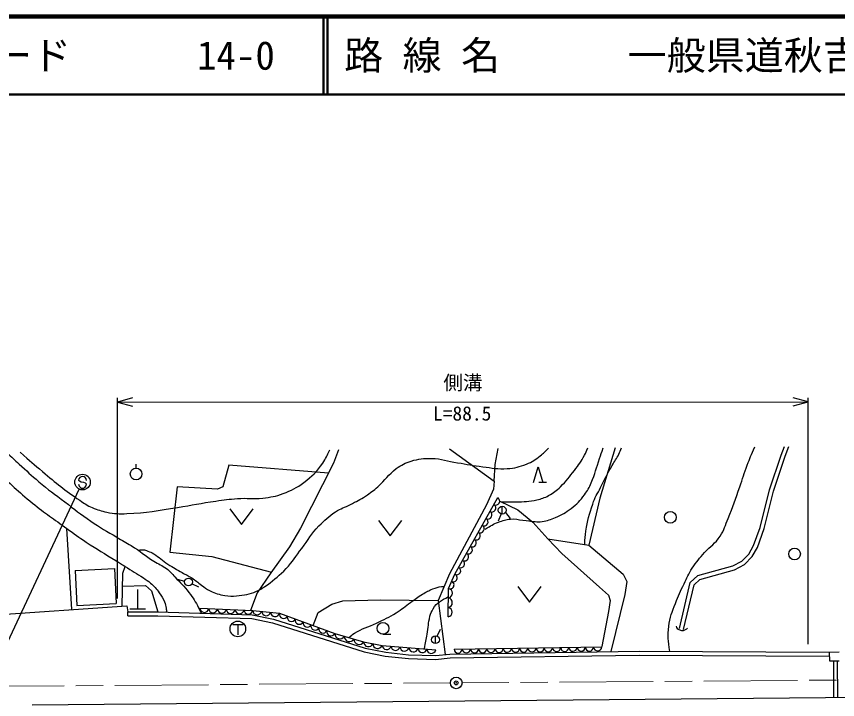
# Model space of a CAD drawing. Units: millimetres, scale not verified. Extents: x 40000 to 680000, y 20000 to 380000.
# Drawn here: x 138368 to 243638, y 292402 to 380000 of the extents above; entities that cross this region are included whole.
import ezdxf
from ezdxf.enums import TextEntityAlignment as Align

# ---------------------------------------------------------------- set-up
doc = ezdxf.new("R2010")
doc.units = ezdxf.units.MM
doc.header["$LTSCALE"] = 1000
doc.header["$PDMODE"] = 32
doc.header["$PDSIZE"] = 500
doc.linetypes.add('CHAIN', pattern=[18.5, 12, -1.5, 3.5, -1.5])
for name, color, linetype, lineweight in [('M-BGD', 7, 'Continuous', 25), ('M-BMK', 2, 'CHAIN', 13), ('M-BMK-SRVR', 3, 'Continuous', 25), ('M-STR-STRC', 7, 'Continuous', 25), ('M-TTL', 2, 'Continuous', 140), ('M-TTL-LINE', 7, 'Continuous', 50)]:
    doc.layers.add(name, color=color, linetype=linetype, lineweight=lineweight)
doc.layers.add('M-TTL-TXT', color=7, linetype='Continuous')
doc.styles.add('ＭＳ ゴシック', font='')
doc.styles.get('ＭＳ ゴシック').set_extended_font_data('MS Gothic')

msp = doc.modelspace()

# ---------------------------------------------------------------- linework, layer by layer
at = {"layer": 'M-BGD'}
for p, q in [((151343, 305351), (151335, 331076)), ((153266, 331073), (151335, 330555)), ((151335, 330555), (239878, 330585)), ((151335, 330555), (153267, 330038)), ((239878, 330585), (237946, 331102)), ((237946, 330066), (239878, 330585)), ((239888, 299488), (239878, 331107)), ((153707, 322079), (153707, 322579)), ((204643, 320230), (205243, 322230)), ((205243, 322230), (205843, 320230)), ((206343, 320230), (205343, 320230)), ((200645, 316188), (200645, 317188)), ((165729, 316840), (167229, 314840)), ((167229, 314840), (168729, 316840)), ((200493, 316211), (200116, 315285)), ((201049, 316403), (201672, 315621)), ((184775, 315383), (186275, 313383)), ((186275, 313383), (187775, 315383)), ((145468, 303941), (144849, 314334)), ((145878, 308961), (150933, 309214)), ((145878, 308961), (146104, 304451)), ((150933, 309214), (151159, 304704)), ((158963, 307830), (159928, 307567)), ((153920, 304026), (153920, 306526)), ((161770, 306811), (160866, 307240)), ((202626, 306912), (204126, 304912)), ((204126, 304912), (205626, 306912)), ((146104, 304451), (151159, 304704)), ((152528, 304434), (152635, 303642)), ((152634, 303142), (152635, 303642)), ((152920, 304026), (154920, 304026)), ((166094, 302046), (167415, 302046)), ((166737, 302046), (166737, 300696)), ((192314, 300525), (192731, 301435)), ((185360, 300787), (186360, 300787)), ((192085, 299576), (192085, 300576)), ((194464, 298860), (213399, 299150)), ((242561, 298477), (243824, 298507)), ((242561, 298477), (242588, 297362)), ((242588, 297362), (243851, 297392)), ((243099, 297374), (243122, 292688)), ((243598, 297386), (243620, 292693))]:
    msp.add_line(p, q, dxfattribs=at)
for points in [[(179661, 324435), (179005, 322731), (174802, 314375), (173370, 311980), (171000, 308671), (169225, 306109), (168374, 303844)], [(193878, 324540), (199628, 320396), (199543, 319402), (198651, 317371), (193874, 308512), (192433, 305105), (193329, 298175)], [(199628, 320396), (199737, 322547), (200143, 324586)], [(215106, 324697), (213151, 318237), (211735, 312204)], [(223364, 301496), (224755, 307424), (225717, 308307), (230207, 309563), (231362, 310155), (232250, 311064), (232852, 312153), (233713, 314486), (234889, 319291), (236419, 323738), (236845, 324857)], [(223900, 301371), (225252, 307134), (225992, 307812), (230409, 309048), (231693, 309706), (232695, 310733), (233353, 311923), (234240, 314325), (235419, 319142), (236900, 323610), (237378, 324861)], [(178355, 321439), (165607, 322442), (164841, 319693), (164156, 319364), (158969, 319692), (158041, 311295), (163429, 310732), (171053, 308745)], [(193735, 303005), (193766, 306646), (194579, 308464), (200075, 318294)], [(200327, 317858), (202651, 316724), (204558, 315130), (206477, 313032), (208309, 311131), (213099, 306804), (214283, 305783), (214467, 305096), (214274, 303677), (213398, 299201)], [(206477, 313032), (211735, 312204), (216170, 308467), (216627, 307530), (216351, 305893), (214565, 298547)], [(151933, 304392), (151994, 308610), (152301, 309479)], [(151970, 306937), (154901, 307030), (155673, 306361), (156515, 303639)], [(129091, 302930), (135092, 303218), (152528, 304434)], [(176389, 301906), (177068, 303584), (178787, 304632), (180204, 305054), (184987, 305206), (192433, 305105)], [(152635, 303642), (156515, 303639), (168587, 303277), (171310, 302709), (183071, 299013), (185723, 298483), (188652, 298161), (192091, 298038), (193943, 298243)], [(161876, 304110), (168662, 303832), (172093, 303485), (179182, 300879), (182870, 299794), (185244, 299355), (192118, 298771)], [(152634, 303142), (156507, 303139), (168528, 302778), (171183, 302225), (182947, 298528), (185646, 297989), (188616, 297662), (192109, 297537), (193974, 297743), (218185, 298101), (242573, 297974)], [(193943, 298243), (218182, 298601), (242561, 298474)], [(140399, 291725), (297565, 293198), (311275, 292377), (315652, 290931)]]:
    msp.add_lwpolyline(points, dxfattribs=at)
for centre, radius in [((153707, 321329), 750), ((200645, 316688), 500), ((222202, 315775), 750), ((238129, 311074), 750), ((160432, 307487), 500), ((166752, 301459), 1000), ((185360, 301537), 750), ((192085, 300076), 500)]:
    msp.add_circle(centre, radius, dxfattribs=at)
for centre, radius, start, end in [((199815, 317853), 512, 242.13614, 59.43948), ((199315, 316959), 512, 242.13614, 59.43948), ((198815, 316066), 512, 242.13614, 59.43948), ((198316, 315172), 512, 242.13614, 59.43948), ((197316, 313385), 512, 242.13614, 59.43948), ((197816, 314279), 512, 242.13614, 59.43948), ((196817, 312491), 512, 242.13614, 59.43948), ((196317, 311598), 512, 242.13614, 59.43948), ((195817, 310704), 512, 242.13614, 59.43948), ((195318, 309811), 512, 242.13614, 59.43948), ((194377, 308009), 498, 245.69774, 66.16147), ((194818, 308917), 512, 242.13614, 59.43948), ((193971, 307099), 498, 245.69774, 66.16147), ((193643, 306040), 618, 280.51724, 78.48943), ((193632, 304827), 618, 280.51724, 78.48943), ((162444, 304157), 570, 184.73126, 350.57247), ((163575, 304111), 570, 184.73126, 350.57247), ((164706, 304064), 570, 184.73126, 350.57247), ((165837, 304018), 570, 184.73126, 350.57247), ((166968, 303972), 570, 184.73126, 350.57247), ((168099, 303925), 570, 184.73126, 350.57247), ((169242, 303854), 580, 182.19651, 346.26718), ((170385, 303738), 580, 182.19651, 346.26718), ((171529, 303623), 580, 182.19651, 346.26718), ((172614, 303337), 541, 164.16032, 335.46554), ((193622, 303613), 618, 280.51724, 78.48943), ((173626, 302965), 541, 164.16032, 335.46554), ((174639, 302593), 541, 164.16032, 335.46554), ((175651, 302221), 541, 164.16032, 335.46554), ((176664, 301848), 541, 164.16032, 335.46554), ((177677, 301476), 541, 164.16032, 335.46554), ((178689, 301104), 541, 164.16032, 335.46554), ((179842, 300852), 661, 177.67564, 329.53876), ((181071, 300490), 661, 177.67564, 329.53876), ((182300, 300129), 661, 177.67564, 329.53876), ((183484, 299797), 614, 180.25215, 338.79114), ((184671, 299577), 614, 180.25215, 338.79114), ((185824, 299386), 580, 183.11104, 347.17856), ((186969, 299289), 580, 183.11104, 347.17856), ((188115, 299192), 580, 183.11104, 347.17856), ((189260, 299094), 580, 183.11104, 347.17856), ((201301, 298992), 527, 183.78197, 357.97134), ((202353, 299008), 527, 183.78197, 357.97134), ((203405, 299024), 527, 183.78197, 357.97134), ((204457, 299040), 527, 183.78197, 357.97134), ((205509, 299056), 527, 183.78197, 357.97134), ((206561, 299072), 527, 183.78197, 357.97134), ((207613, 299088), 527, 183.78197, 357.97134), ((208665, 299104), 527, 183.78197, 357.97134), ((209717, 299121), 527, 183.78197, 357.97134), ((210769, 299137), 527, 183.78197, 357.97134), ((211821, 299153), 527, 183.78197, 357.97134), ((212872, 299169), 527, 183.78197, 357.97134), ((190406, 298997), 580, 183.11104, 347.17856), ((191552, 298900), 580, 183.11104, 347.17856), ((194990, 298895), 527, 183.78197, 357.97134), ((196042, 298911), 527, 183.78197, 357.97134), ((197094, 298927), 527, 183.78197, 357.97134), ((198146, 298944), 527, 183.78197, 357.97134), ((199198, 298960), 527, 183.78197, 357.97134), ((200250, 298976), 527, 183.78197, 357.97134)]:
    msp.add_arc(centre, radius, start, end, dxfattribs=at)
for points, knots in [([(138836, 324134), (140191, 322915), (140571, 322592), (141713, 321640), (143522, 320131), (144526, 319259), (146489, 317957), (147095, 317555), (147424, 317295), (148093, 317011), (148792, 316715), (149205, 316589), (149947, 316428), (150931, 316214), (151513, 316222), (152521, 316249), (155082, 316317), (156497, 316679), (159032, 317049), (160945, 317328), (161999, 317594), (163913, 317862), (164999, 318013), (165608, 318099), (166702, 318183), (167964, 318279), (168687, 318077), (169944, 318236), (170980, 318368), (171577, 318447), (172555, 318814), (173656, 319228), (174277, 319523), (175205, 320247), (176271, 321079), (176895, 321584), (177630, 322719), (178040, 323353), (178201, 323629), (178535, 324427)], [0, 0, 0, 0, 1, 1, 1, 2, 2, 2, 3, 3, 3, 4, 4, 4, 5, 5, 5, 6, 6, 6, 7, 7, 7, 8, 8, 8, 9, 9, 9, 10, 10, 10, 11, 11, 11, 12, 12, 12, 13, 13, 13, 13]), ([(153998, 311545), (154259, 311608), (154369, 311635), (154608, 311616), (154849, 311597), (154979, 311537), (155204, 311449), (155510, 311330), (155685, 311263), (155967, 311095), (156725, 310645), (157060, 310256), (157798, 309775), (158492, 309322), (158899, 309099), (159616, 308685), (160097, 308408), (160389, 308290), (160859, 307995), (161365, 307679), (161603, 307434), (162091, 307091), (162516, 306793), (162718, 306560), (163190, 306345), (163900, 306022), (164325, 305864), (165098, 305757), (165669, 305678), (166001, 305620), (166573, 305691), (167595, 305818), (168205, 305859), (169138, 306292), (169715, 306560), (170023, 306751), (170535, 307128), (171533, 307864), (172071, 308315), (172943, 309196), (173839, 310101), (174159, 310768), (174936, 311778), (175802, 312903), (176168, 313636), (177150, 314662), (177904, 315449), (178356, 315883), (179272, 316475), (179975, 316930), (180454, 317032), (181194, 317423), (181958, 317827), (182407, 318021), (183126, 318501), (183772, 318932), (184129, 319188), (184712, 319701), (185680, 320554), (186042, 321233), (187068, 322016), (187733, 322524), (188185, 322725), (188983, 322977), (189951, 323283), (190544, 323344), (191558, 323321), (192887, 323292), (193605, 322982), (194917, 322771), (196184, 322568), (196888, 322413), (198162, 322259), (199374, 322112), (200060, 321936), (201278, 322013), (202272, 322076), (202828, 322247), (203759, 322598), (204511, 322882), (204892, 323161), (205522, 323661), (205961, 324010), (206123, 324157), (206579, 324634)], [0, 0, 0, 0, 1, 1, 1, 2, 2, 2, 3, 3, 3, 4, 4, 4, 5, 5, 5, 6, 6, 6, 7, 7, 7, 8, 8, 8, 9, 9, 9, 10, 10, 10, 11, 11, 11, 12, 12, 12, 13, 13, 13, 14, 14, 14, 15, 15, 15, 16, 16, 16, 17, 17, 17, 18, 18, 18, 19, 19, 19, 20, 20, 20, 21, 21, 21, 22, 22, 22, 23, 23, 23, 24, 24, 24, 25, 25, 25, 26, 26, 26, 27, 27, 27, 28, 28, 28, 28]), ([(198474, 314272), (199215, 314726), (199468, 314894), (200167, 315150), (200758, 315367), (201098, 315511), (201725, 315556), (202330, 315600), (202669, 315474), (203273, 315411), (203894, 315346), (204236, 315251), (204860, 315222), (205214, 315206), (205417, 315168), (205767, 315225), (206462, 315340), (206838, 315490), (207490, 315758), (208321, 316099), (208774, 316355), (209481, 316909), (210238, 317502), (210642, 317887), (211200, 318670), (211595, 319224), (211797, 319557), (212056, 320185), (212549, 321377), (212699, 322092), (213114, 323313), (213296, 323849), (213353, 324017), (213581, 324685)], [0, 0, 0, 0, 1, 1, 1, 2, 2, 2, 3, 3, 3, 4, 4, 4, 5, 5, 5, 6, 6, 6, 7, 7, 7, 8, 8, 8, 9, 9, 9, 10, 10, 10, 11, 11, 11, 11]), ([(200469, 317789), (201380, 317744), (201648, 317741), (202404, 317760), (203459, 317788), (204069, 317762), (205094, 318013), (205701, 318161), (206050, 318258), (206599, 318558), (207250, 318914), (207579, 319190), (208120, 319698), (208902, 320432), (209251, 320934), (209901, 321786), (210454, 322512), (210777, 322921), (211193, 323734), (211377, 324093), (211447, 324225), (211629, 324671)], [0, 0, 0, 0, 1, 1, 1, 2, 2, 2, 3, 3, 3, 4, 4, 4, 5, 5, 5, 6, 6, 6, 7, 7, 7, 7]), ([(211223, 312285), (211252, 313088), (211286, 313339), (211373, 314009), (211553, 315393), (211805, 316149), (212242, 317475), (212530, 318352), (212849, 318781), (213258, 319608), (213808, 320719), (214134, 321333), (214739, 322416), (215059, 322988), (215323, 323265), (215590, 323864), (215733, 324186), (215786, 324306), (215919, 324703)], [0, 0, 0, 0, 1, 1, 1, 2, 2, 2, 3, 3, 3, 4, 4, 4, 5, 5, 5, 6, 6, 6, 6]), ([(222122, 298580), (221927, 299998), (221842, 300552), (222003, 301800), (222155, 302985), (222430, 303620), (222844, 304742), (223213, 305743), (223486, 306280), (223951, 307240), (224339, 308040), (224532, 308506), (225014, 309253), (225554, 310090), (225932, 310509), (226584, 311261), (227321, 312112), (227977, 312390), (228579, 313342), (229105, 314173), (229252, 314722), (229620, 315634), (230247, 317191), (230540, 318086), (231098, 319669), (231482, 320760), (231646, 321389), (232054, 322472), (232405, 323401), (232533, 323708), (233012, 324829)], [0, 0, 0, 0, 1, 1, 1, 2, 2, 2, 3, 3, 3, 4, 4, 4, 5, 5, 5, 6, 6, 6, 7, 7, 7, 8, 8, 8, 9, 9, 9, 10, 10, 10, 10]), ([(133291, 324093), (134521, 322932), (134841, 322636), (135844, 321712), (137610, 320083), (138557, 319118), (140419, 317600), (142085, 316242), (143105, 315592), (144849, 314334), (145804, 313646), (146321, 313234), (147309, 312594), (148781, 311641), (149633, 311151), (151121, 310221), (151582, 309933), (151840, 309769), (152301, 309479), (153215, 308903), (153738, 308598), (154639, 308003), (155009, 307759), (155223, 307629), (155563, 307344), (156063, 306924), (156305, 306635), (156685, 306104), (156994, 305673), (157160, 305416), (157350, 304921), (157467, 304615), (157544, 304439), (157574, 304112), (157592, 303916), (157595, 303834), (157577, 303607)], [0, 0, 0, 0, 1, 1, 1, 2, 2, 2, 3, 3, 3, 4, 4, 4, 5, 5, 5, 6, 6, 6, 7, 7, 7, 8, 8, 8, 9, 9, 9, 10, 10, 10, 11, 11, 11, 12, 12, 12, 12]), ([(137066, 324121), (137867, 323376), (138074, 323186), (138724, 322593), (139698, 321704), (140229, 321190), (141236, 320342), (142497, 319280), (143253, 318745), (144567, 317748), (145857, 316769), (146565, 316198), (147900, 315281), (149158, 314417), (149916, 314016), (151225, 313231), (151950, 312797), (152374, 312582), (153093, 312138), (154256, 311418), (154828, 310894), (155982, 310160), (156599, 309767), (157013, 309650), (157592, 309202), (158065, 308836), (158268, 308559), (158683, 308129), (159413, 307372), (159859, 306975), (160488, 306132), (161030, 305406), (161310, 304975), (161725, 304169), (161864, 303900), (161916, 303806), (162065, 303473)], [0, 0, 0, 0, 1, 1, 1, 2, 2, 2, 3, 3, 3, 4, 4, 4, 5, 5, 5, 6, 6, 6, 7, 7, 7, 8, 8, 8, 9, 9, 9, 10, 10, 10, 11, 11, 11, 12, 12, 12, 12]), ([(180963, 300355), (181287, 300631), (181409, 300704), (181709, 300909), (182709, 301594), (183445, 301661), (184529, 302202), (185523, 302697), (186096, 302949), (187042, 303528), (187801, 303993), (188158, 304356), (188888, 304865), (189487, 305283), (189805, 305547), (190437, 305913), (190932, 306201), (191200, 306394), (191741, 306582), (192165, 306729), (192403, 306856), (192851, 306881), (192982, 306888), (193035, 306895), (193185, 306884)], [0, 0, 0, 0, 1, 1, 1, 2, 2, 2, 3, 3, 3, 4, 4, 4, 5, 5, 5, 6, 6, 6, 7, 7, 7, 8, 8, 8, 8]), ([(190677, 298893), (190850, 299805), (190894, 300042), (191020, 300780), (191174, 301676), (191163, 302196), (191382, 303078), (191481, 303476), (191583, 303690), (191785, 304046), (192269, 304900), (192832, 305084), (193757, 305604)], [0, 0, 0, 0, 1, 1, 1, 2, 2, 2, 3, 3, 3, 4, 4, 4, 4]), ([(222948, 301822), (222984, 301684), (222996, 301604), (223092, 301509), (223161, 301440), (223213, 301413), (223303, 301375), (223461, 301309), (223553, 301252), (223724, 301256), (223861, 301259), (223940, 301281), (224067, 301335), (224208, 301395), (224262, 301446), (224390, 301561)], [0, 0, 0, 0, 1, 1, 1, 2, 2, 2, 3, 3, 3, 4, 4, 4, 5, 5, 5, 5])]:
    msp.add_open_spline(points, degree=3, knots=knots, dxfattribs=at)
at = {"layer": 'M-BMK'}
for p, q in [((293992, 295273), (195495, 294549)), ((95498, 293814), (193995, 294538))]:
    msp.add_line(p, q, dxfattribs=at)
at = {"layer": 'M-BMK-SRVR'}
msp.add_circle((194745, 294544), 750, dxfattribs=at)
msp.add_point((194745, 294544), dxfattribs=at)
at = {"layer": 'M-STR-STRC'}
for p, q in [((146442, 320398), (146343, 320516)), ((146687, 320259), (146442, 320398)), ((146988, 320257), (146687, 320259)), ((147233, 320145), (146988, 320257)), ((147339, 320009), (147233, 320145)), ((135996, 297162), (146418, 319388))]:
    msp.add_line(p, q, dxfattribs=at)
msp.add_circle((146842, 320293), 1000, dxfattribs=at)
for centre, start, end in [((146843, 320513), 359.57411, 179.57411), ((146839, 320013), 179.57411, 359.57411)]:
    msp.add_arc(centre, 500, start, end, dxfattribs=at)
at = {"layer": 'M-TTL'}
msp.add_line((680000, 380000), (40000, 380000), dxfattribs=at)
at = {"layer": 'M-TTL-LINE'}
for p, q in [((177750, 380000), (177750, 370000)), ((178250, 380000), (178250, 370000)), ((40000, 370000), (680000, 370000))]:
    msp.add_line(p, q, dxfattribs=at)

# ---------------------------------------------------------------- texts
at = {"layer": 'M-BGD', "style": 'ＭＳ ゴシック'}
for s, p in [('側溝', (195606, 331570)), ('L=88.5', (195513, 327630))]:
    msp.add_text(s, height=1833, rotation=0.019, dxfattribs=at).set_placement(p, align=Align.BOTTOM_CENTER)
at = {"layer": 'M-TTL-TXT', "style": 'ＭＳ ゴシック'}
for s, p in [('図面コード', (120380, 375000)), ('路 線 名', (180380, 375000)), ('一般県道秋吉台絵堂線', (216734, 375000)), ('14-0', (161521, 375000))]:
    msp.add_text(s, height=3666, dxfattribs=at).set_placement(p, align=Align.MIDDLE_LEFT)

doc.saveas('drawing.dxf')
